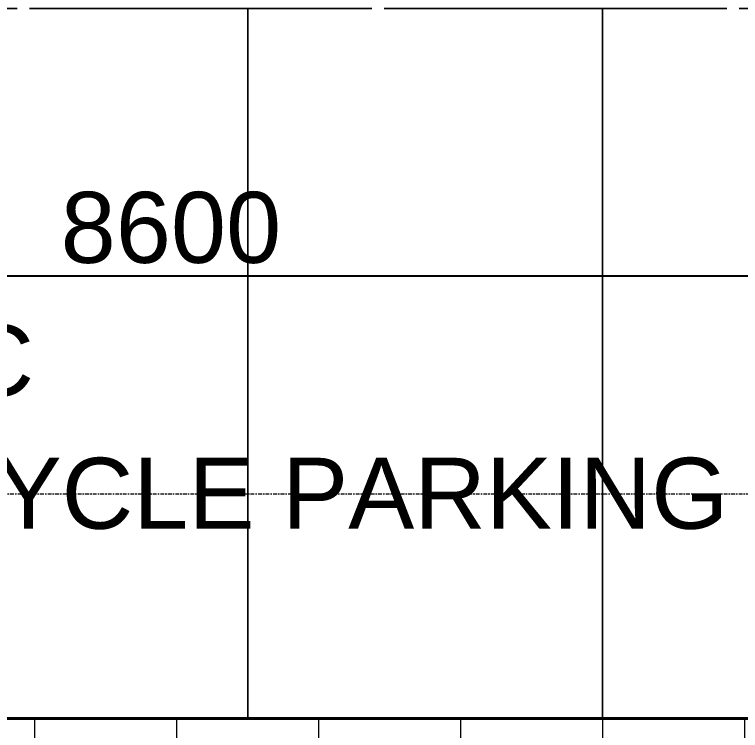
# Model space of a CAD drawing. Header units: millimetres. Extents: x -187664 to 435448, y -313239 to 299894.
# Drawn here: x 92282 to 95350, y -293947 to -290922 of the extents above; entities that cross this region are included whole.
import ezdxf

# ---------------------------------------------------------------- set-up
doc = ezdxf.new("R2010")
doc.units = ezdxf.units.MM
doc.linetypes.add('Centre', pattern=[31.75, 6.35, -4.7625, 15.875, -4.7625])
for name, color, linetype, lineweight in [('A-ANNO-DIMS', 7, 'Continuous', 9), ('A-ANNO-KEYN', 7, 'Continuous', 25), ('A-FLOR-LEVL', 7, 'Continuous', 35), ('A-GLAZ-CURT', 7, 'Continuous', 9), ('A-WALL-PATT', 7, 'Continuous', 35), ('WALL-E', 7, 'Continuous', 35)]:
    doc.layers.add(name, color=color, linetype=linetype, lineweight=lineweight)
doc.styles.add('Arial_2', font='arial.ttf', dxfattribs={"height": 300})
doc.dimstyles.new('DPA-DIM-3_0_T-T', dxfattribs={"dimscale": 304.8, "dimtxt": 306.07782, "dimasz": 0.656168, "dimexe": 0.656168, "dimexo": 0.0625, "dimgap": 0.164042, "dimtad": 1, "dimdec": 0, "dimzin": 0, "dimdsep": 46, "dimtxsty": 'Arial_2', "dimblk1": 'OBLIQUE', "dimblk2": 'OBLIQUE', "dimsah": 1, "dimcen": 0.09, "dimdle": 0.656168, "dimclrd": 7, "dimclre": 7, "dimclrt": 7, "dimadec": 8, "dimazin": 0, "dimtfac": 1, "dimtdec": 4, "dimtix": 1, "dimtmove": 0, "dimatfit": 3, "dimfxl": 1.312336, "dimfxlon": 1, "dimtvp": 1, "dimtolj": 1, "dimtzin": 0, "dimarcsym": 2})

# ---------------------------------------------------------------- blocks, each defined once
blk = doc.blocks.new('System Panel - Facade_Solid Panel 100mm-V361-2120-01 ENTRANCE 1 SECTION A')
at = {"layer": 'A-GLAZ-CURT', "color": 7}
for p, q in [((-887957.4, 105550), (-888482.4, 105550)), ((-888482.4, 105550), (-888482.4, 102550)), ((-888482.4, 102550), (-888482.4, 105550)), ((-888482.4, 105550), (-887957.4, 105550)), ((-886982.4, 105550), (-887905.4, 105550)), ((-887905.4, 105550), (-886982.4, 105550)), ((-886982.4, 102550), (-886982.4, 105550)), ((-886982.4, 105550), (-886982.4, 102550)), ((-888482.4, 102550), (-886982.4, 102550)), ((-886982.4, 102550), (-888482.4, 102550))]:
    blk.add_line(p, q, dxfattribs=at)
blk = doc.blocks.new('System Panel - Facade_Solid Panel 100mm-V362-2120-01 ENTRANCE 1 SECTION A')
at = {"layer": 'A-GLAZ-CURT', "color": 7}
for p, q in [((-890957.4, 105550), (-891482.4, 105550)), ((-891482.4, 105550), (-891482.4, 104699)), ((-891482.4, 104699), (-891482.4, 105550)), ((-891482.4, 105550), (-890957.4, 105550)), ((-889982.4, 105550), (-890905.4, 105550)), ((-890905.4, 105550), (-889982.4, 105550)), ((-889982.4, 102550), (-889982.4, 105550)), ((-889982.4, 105550), (-889982.4, 102550)), ((-891482.4, 104399), (-891482.4, 102550)), ((-891482.4, 104355), (-891482.4, 104399)), ((-891482.4, 102550), (-891482.4, 104350)), ((-891482.4, 102550), (-889982.4, 102550)), ((-889982.4, 102550), (-891482.4, 102550))]:
    blk.add_line(p, q, dxfattribs=at)
blk = doc.blocks.new('_Oblique')
at = {"color": 7, "linetype": 'ByBlock', "lineweight": -2}
blk.add_line((-0.5, -0.5), (0.5, 0.5), dxfattribs=at)
blk = doc.blocks.new('*D3763')
at = {"layer": 'A-ANNO-DIMS', "color": 7, "lineweight": -2, "transparency": 16777216}
for p, q in [((97242.9, -291645.4), (97242.9, -292226.3)), ((88642.9, -292407.3), (88642.9, -291826.3)), ((88442.9, -292026.3), (97442.9, -292026.3))]:
    blk.add_line(p, q, dxfattribs=at)
at = {"layer": 'A-ANNO-DIMS', "color": 7, "lineweight": -2, "transparency": 16777216, "xscale": 200, "yscale": 200, "zscale": 200, "rotation": 180}
blk.add_blockref('_Oblique', (88642.9, -292026.3), dxfattribs=at)
at = {"layer": 'A-ANNO-DIMS', "color": 7, "lineweight": -2, "transparency": 16777216, "xscale": 200, "yscale": 200, "zscale": 200}
blk.add_blockref('_Oblique', (97242.9, -292026.3), dxfattribs=at)
at = {"layer": 'A-ANNO-DIMS', "color": 7, "transparency": 16777216, "insert": (92942.9, -291823.1), "char_height": 300, "width": 1107.531, "attachment_point": 5, "style": 'Arial_2'}
blk.add_mtext('\\A1;8600', dxfattribs=at)

msp = doc.modelspace()

# ---------------------------------------------------------------- hatches: boundary and pattern name
at = {"layer": 'A-WALL-PATT', "lineweight": 9}
h = msp.add_hatch(dxfattribs=at)
h.set_pattern_fill('FP_30', style=0, pattern_type=2)
h.set_pattern_definition([(90, (88767.9, -293896.75), (-600, 4e-14), [])])
h.paths.add_polyline_path([(88767.88, -294196.753), (90967.88, -294196.753), (90968.716, -294096.346), (90970.295, -294091.326), (90970.295, -294090.111), (90973.789, -294085.838), (90977.941, -294083.259), (90979.279, -294082.227), (90986.762, -294082.264), (90987.677, -294083.672), (90992.176, -294086.065), (90996.375, -294091.083), (90996.887, -294099.505), (90997.74, -294119.876), (90997.88, -294137.764), (90997.88, -294196.753), (91617.88, -294196.753), (91618.716, -294096.346), (91620.295, -294091.326), (91620.295, -294090.111), (91623.789, -294085.838), (91627.941, -294083.259), (91629.279, -294082.227), (91636.762, -294082.264), (91637.677, -294083.672), (91642.176, -294086.065), (91646.375, -294091.083), (91646.887, -294099.505), (91647.74, -294119.876), (91647.88, -294137.764), (91647.88, -294196.753), (92267.88, -294196.753), (92268.716, -294096.346), (92270.295, -294091.326), (92270.295, -294090.111), (92273.789, -294085.838), (92277.941, -294083.259), (92279.279, -294082.227), (92286.762, -294082.264), (92287.677, -294083.672), (92292.176, -294086.065), (92296.375, -294091.083), (92296.887, -294099.505), (92297.74, -294119.876), (92297.88, -294137.764), (92297.88, -294196.753), (92917.88, -294196.753), (92918.716, -294096.346), (92920.295, -294091.326), (92920.295, -294090.111), (92923.789, -294085.838), (92927.941, -294083.259), (92929.279, -294082.227), (92936.762, -294082.264), (92937.677, -294083.672), (92942.176, -294086.065), (92946.375, -294091.083), (92946.887, -294099.505), (92947.74, -294119.876), (92947.88, -294133.199), (92947.88, -294196.753), (93567.88, -294196.753), (93568.716, -294096.346), (93570.295, -294091.326), (93570.295, -294090.111), (93573.789, -294085.838), (93577.941, -294083.259), (93579.279, -294082.227), (93586.762, -294082.264), (93587.677, -294083.672), (93592.176, -294086.065), (93596.375, -294091.083), (93596.887, -294099.505), (93597.74, -294119.876), (93597.88, -294137.764), (93597.88, -294196.753), (97743.572, -294196.753), (97726.51, -294147.983), (97722.922, -294125.326), (97731.668, -294095.023), (97740.792, -294082.038), (97747.005, -294075.716), (97755.869, -294070.112), (97766.032, -294063.759), (97791.88, -294058.735), (98172.88, -294058.735), (98492.425, -293896.753), (88767.88, -293896.753), (88767.88, -294101.719)])
h.paths.add_polyline_path([(97791.88, -294096.735), (97791.88, -294096.087), (97790.136, -294096.857)])
h.paths.add_polyline_path([(97773.368, -294102.869), (97762.75, -294117.281), (97765.628, -294109.353), (97769.845, -294105.82)])
h.paths.add_polyline_path([(98162.88, -294196.753), (98163.221, -294190.152), (98164.22, -294188.735), (98162.88, -294183.735), (98162.88, -294096.735), (97788.727, -294097.779), (97775.688, -294100.888), (97765.144, -294110.676), (97762.217, -294120.046), (97763.932, -294141.586), (97784.029, -294196.753), (98145.248, -294196.753)])
h.paths.add_polyline_path([(99170.428, -294196.753), (99762.246, -293896.753), (99069.652, -293896.753), (98902.88, -293981.292), (98902.88, -294196.753), (99082.854, -294196.753)])
h.paths.add_polyline_path([(98852.88, -294196.753), (98852.88, -294006.637), (98477.834, -294196.753), (98848.452, -294196.753)])
h.paths.add_polyline_path([(98182.88, -294163.735), (98181.54, -294164.891), (98182.539, -294164.115)])
h.paths.add_polyline_path([(98393.789, -294196.753), (98852.88, -293963.922), (98852.88, -293896.753), (98576.47, -293896.753), (98182.88, -294096.269), (98182.298, -294186.621), (98181.54, -294188.735), (98182.88, -294190.806), (98182.974, -294196.753), (98379.649, -294196.753)])
h.paths.add_polyline_path([(98172.88, -294193.735), (98172.043, -294192.873), (98172.829, -294193.728)])
h.paths.add_polyline_path([(97762.141, -294138.559), (97762.75, -294138.337), (97762.098, -294138.337)])
h.paths.add_polyline_path([(98902.88, -293938.688), (98985.607, -293896.753), (98902.88, -293896.753)])

# ---------------------------------------------------------------- linework, layer by layer
at = {"layer": 'A-FLOR-LEVL', "color": 7, "linetype": 'Centre', "lineweight": 9}
for p, q in [((80346.074, -292946.753), (141931.854, -292946.753)), ((80346.074, -293896.753), (142186.112, -293896.753))]:
    msp.add_line(p, q, dxfattribs=at)
at = {"layer": 'WALL-E', "color": 7}
for p, q in [((98492.425, -293896.753), (88767.88, -293896.753)), ((88767.88, -293896.753), (98492.425, -293896.753))]:
    msp.add_line(p, q, dxfattribs=at)

# ---------------------------------------------------------------- block references
at = {"layer": 'A-GLAZ-CURT', "color": 7}
for name, p in [('System Panel - Facade_Solid Panel 100mm-V362-2120-01 ENTRANCE 1 SECTION A', (983250.254, -396446.753)), ('System Panel - Facade_Solid Panel 100mm-V361-2120-01 ENTRANCE 1 SECTION A', (981750.254, -396446.753)), ('System Panel - Facade_Solid Panel 100mm-V361-2120-01 ENTRANCE 1 SECTION A', (983250.254, -396446.753))]:
    msp.add_blockref(name, p, dxfattribs=at)

# ---------------------------------------------------------------- texts
at = {"layer": 'A-ANNO-KEYN', "color": 7, "lineweight": 9, "char_height": 300, "attachment_point": 1, "style": 'Arial_2'}
for s, insert, width in [('FHC', (91502.999, -292232.905), 1050.21062), ('BICYCLE PARKING', (91502.999, -292794.473), 4657.80437)]:
    msp.add_mtext(s, dxfattribs=dict(at, insert=insert, width=width))

# ---------------------------------------------------------------- dimensions: what is measured, and where the dimension line sits
at = {"layer": 'A-ANNO-DIMS', "color": 7}
dim = msp.add_linear_dim(base=(97242.88, -292026.308), p1=(88642.88, -292426.308), p2=(97242.88, -291626.308), dimstyle='DPA-DIM-3_0_T-T', override={"dimpost": '<>', "dimclrd": 7, "dimclre": 7, "dimclrt": 7, "dimfxl": 8637.129153}, dxfattribs=at)
dim.commit()
dim.dimension.update_dxf_attribs({"geometry": '*D3763', "text_midpoint": (92942.88, -291823.136)})

doc.saveas('drawing.dxf')
